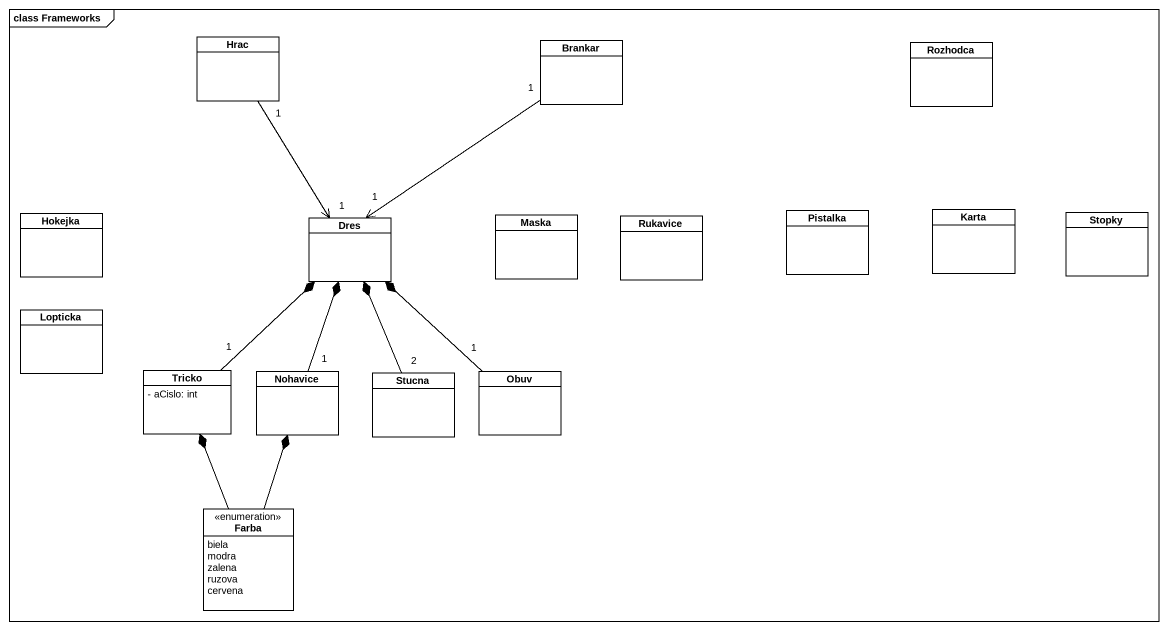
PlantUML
@startuml
mainframe class Frameworks
hide circle
hide empty members
skinparam classAttributeIconSize 0
class Hrac
class Brankar
class Rozhodca
class Hokejka
class Dres
class Maska
class Rukavice
class Pistalka
class Karta
class Stopky
class Lopticka
class Tricko {
  - aCislo: int
}
class Nohavice
class Obuv
class Stucna
enum Farba {
  biela
  modra
  zalena
  ruzova
  cervena
}
Hrac "1" --> "1" Dres
Brankar "1" --> "1" Dres
Tricko "1" -up-* Dres
Nohavice "1" -up-* Dres
Obuv "1" -up-* Dres
Stucna "2" -up-* Dres
Farba -up-* Tricko
Farba -up-* Nohavice
@enduml
